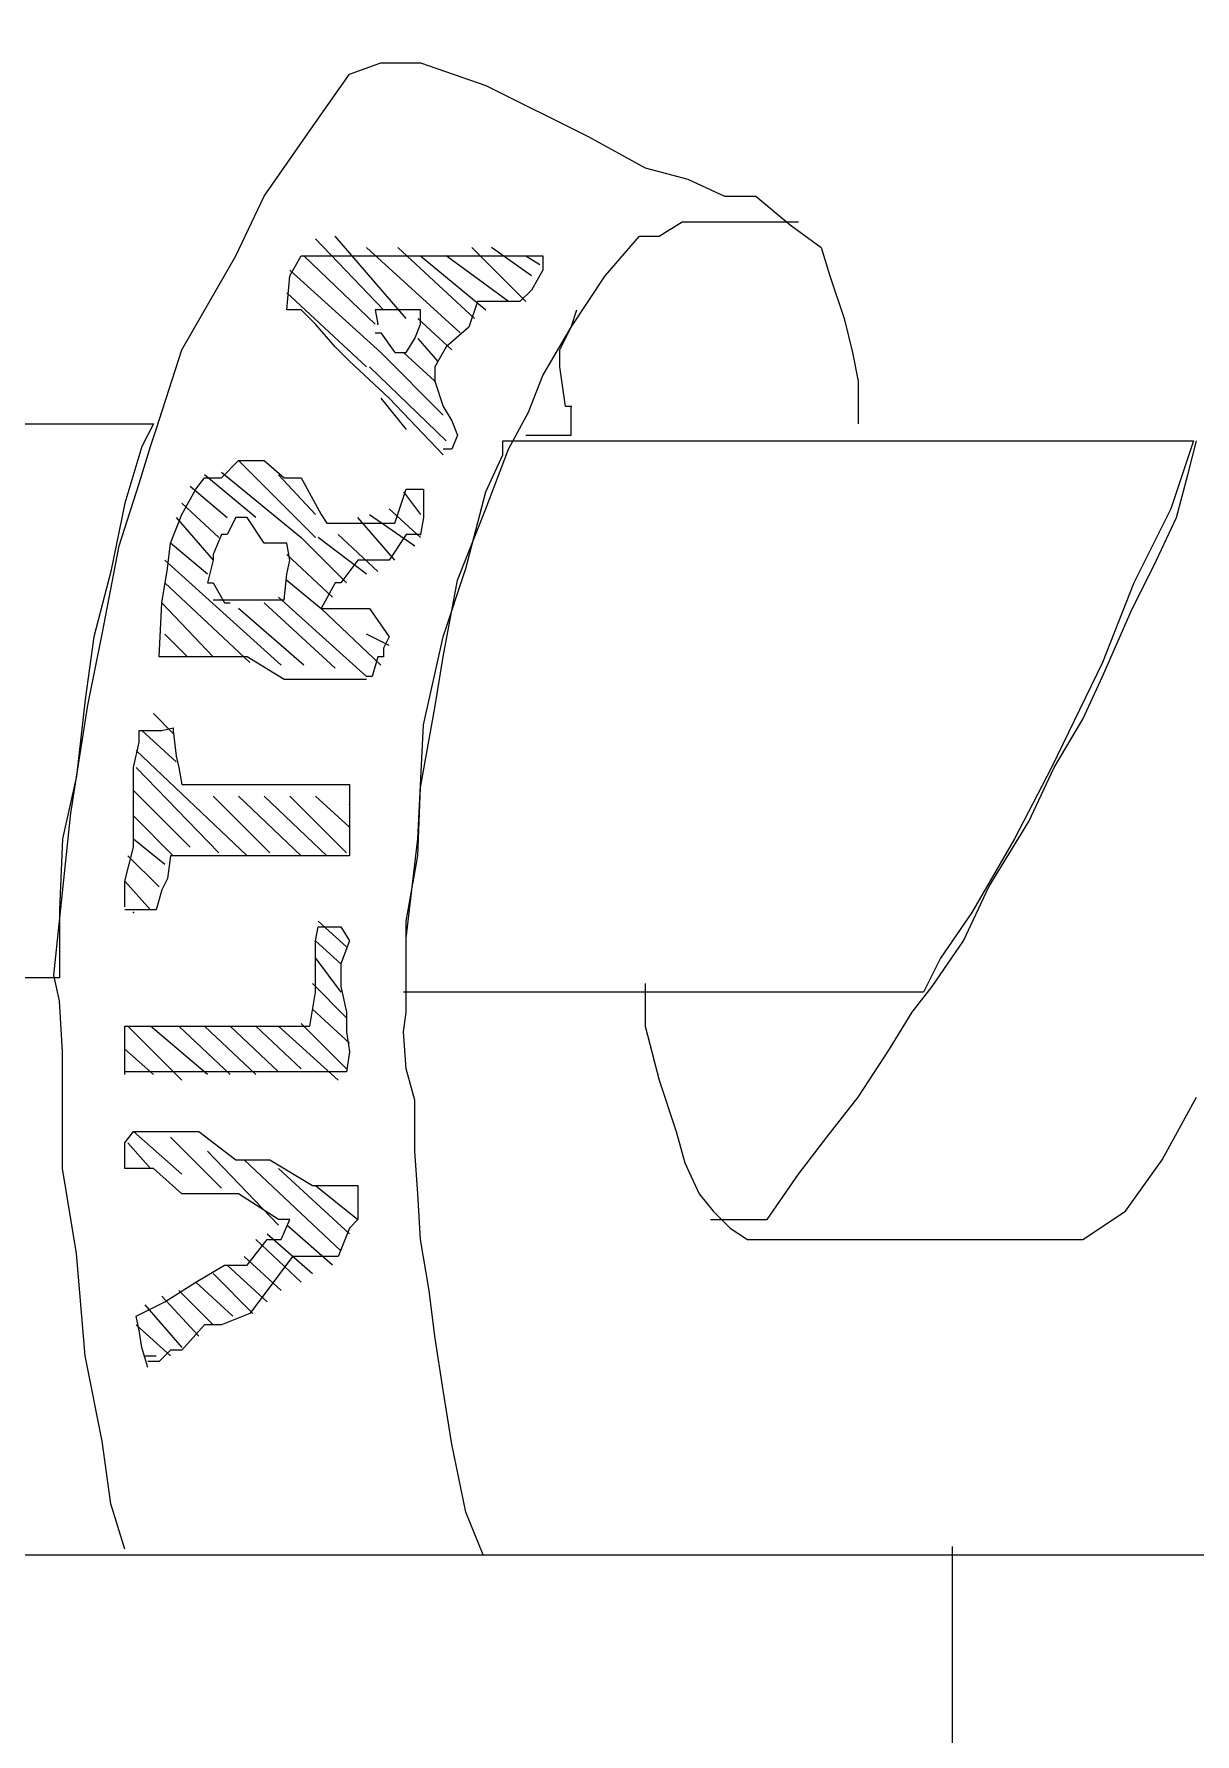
# Model space of a CAD drawing. Extents: x 729854 to 730444, y 4373781 to 4374808.
# Drawn here: x 729888.87 to 729892.96, y 4374647.51 to 4374653.49 of the extents above; entities that cross this region are included whole.
import ezdxf

# ---------------------------------------------------------------- set-up
doc = ezdxf.new("R2010")
doc.units = 0
doc.layers.get('0').update_dxf_attribs({"linetype": 'CONTINUOUS'})

msp = doc.modelspace()

# ---------------------------------------------------------------- linework, layer by layer
at = {"color": 0, "linetype": 'CONTINUOUS'}
for p, q in [((729889.98, 4374653.35), (729890.09, 4374653.39)), ((729889.98, 4374653.35), (729890.09, 4374653.39)), ((729890.09, 4374653.39), (729890.23, 4374653.39)), ((729890.09, 4374653.39), (729890.23, 4374653.39)), ((729890.23, 4374653.39), (729890.46, 4374653.31)), ((729890.23, 4374653.39), (729890.46, 4374653.31)), ((729889.86, 4374653.18), (729889.98, 4374653.35)), ((729889.86, 4374653.18), (729889.98, 4374653.35)), ((729890.46, 4374653.31), (729890.82, 4374653.13)), ((729890.46, 4374653.31), (729890.82, 4374653.13)), ((729889.68, 4374652.92), (729889.86, 4374653.18)), ((729889.68, 4374652.92), (729889.86, 4374653.18)), ((729890.82, 4374653.13), (729891.02, 4374653.02)), ((729890.82, 4374653.13), (729891.02, 4374653.02)), ((729891.02, 4374653.02), (729891.17, 4374652.98)), ((729891.02, 4374653.02), (729891.17, 4374652.98)), ((729891.17, 4374652.98), (729891.3, 4374652.92)), ((729891.17, 4374652.98), (729891.3, 4374652.92)), ((729889.58, 4374652.71), (729889.68, 4374652.92)), ((729889.58, 4374652.71), (729889.68, 4374652.92)), ((729891.3, 4374652.92), (729891.41, 4374652.92)), ((729891.3, 4374652.92), (729891.41, 4374652.92)), ((729891.41, 4374652.92), (729891.53, 4374652.82)), ((729891.41, 4374652.92), (729891.53, 4374652.82)), ((729891.07, 4374652.78), (729891.15, 4374652.83)), ((729891.07, 4374652.78), (729891.15, 4374652.83)), ((729891.15, 4374652.83), (729891.2, 4374652.83)), ((729891.15, 4374652.83), (729891.2, 4374652.83)), ((729891.2, 4374652.83), (729891.26, 4374652.83)), ((729891.2, 4374652.83), (729891.26, 4374652.83)), ((729891.26, 4374652.83), (729891.33, 4374652.83)), ((729891.26, 4374652.83), (729891.33, 4374652.83)), ((729891.33, 4374652.83), (729891.41, 4374652.83)), ((729891.33, 4374652.83), (729891.41, 4374652.83)), ((729891.41, 4374652.83), (729891.48, 4374652.83)), ((729891.41, 4374652.83), (729891.48, 4374652.83)), ((729891.48, 4374652.83), (729891.56, 4374652.83)), ((729891.48, 4374652.83), (729891.56, 4374652.83)), ((729891.53, 4374652.82), (729891.64, 4374652.74)), ((729891.53, 4374652.82), (729891.64, 4374652.74)), ((729889.86, 4374652.77), (729890.1, 4374652.52)), ((729889.86, 4374652.77), (729890.1, 4374652.52)), ((729890.18, 4374652.49), (729889.93, 4374652.78)), ((729890.18, 4374652.49), (729889.93, 4374652.78)), ((729890.04, 4374652.74), (729890.37, 4374652.44)), ((729890.04, 4374652.74), (729890.37, 4374652.44)), ((729890.42, 4374652.49), (729890.15, 4374652.74)), ((729890.42, 4374652.49), (729890.15, 4374652.74)), ((729890.41, 4374652.74), (729890.6, 4374652.55)), ((729890.41, 4374652.74), (729890.6, 4374652.55)), ((729890.62, 4374652.64), (729890.48, 4374652.74)), ((729890.62, 4374652.64), (729890.48, 4374652.74)), ((729890.88, 4374652.64), (729891, 4374652.78)), ((729890.88, 4374652.64), (729891, 4374652.78)), ((729891, 4374652.78), (729891.07, 4374652.78)), ((729891, 4374652.78), (729891.07, 4374652.78)), ((729891.64, 4374652.74), (729891.67, 4374652.64)), ((729891.64, 4374652.74), (729891.67, 4374652.64)), ((729889.39, 4374652.38), (729889.58, 4374652.71)), ((729889.39, 4374652.38), (729889.58, 4374652.71)), ((729889.77, 4374652.64), (729889.81, 4374652.71)), ((729889.77, 4374652.64), (729889.81, 4374652.71)), ((729889.81, 4374652.71), (729889.85, 4374652.71)), ((729889.81, 4374652.71), (729889.85, 4374652.71)), ((729890.07, 4374652.47), (729889.82, 4374652.71)), ((729890.07, 4374652.47), (729889.82, 4374652.71)), ((729889.85, 4374652.71), (729890.01, 4374652.71)), ((729889.85, 4374652.71), (729890.01, 4374652.71)), ((729890.01, 4374652.71), (729890.1, 4374652.71)), ((729890.01, 4374652.71), (729890.1, 4374652.71)), ((729890.1, 4374652.71), (729890.22, 4374652.71)), ((729890.1, 4374652.71), (729890.22, 4374652.71)), ((729890.22, 4374652.71), (729890.31, 4374652.71)), ((729890.22, 4374652.71), (729890.31, 4374652.71)), ((729890.23, 4374652.71), (729890.46, 4374652.52)), ((729890.23, 4374652.71), (729890.46, 4374652.52)), ((729890.31, 4374652.71), (729890.41, 4374652.71)), ((729890.31, 4374652.71), (729890.41, 4374652.71)), ((729890.54, 4374652.55), (729890.32, 4374652.71)), ((729890.54, 4374652.55), (729890.32, 4374652.71)), ((729890.41, 4374652.71), (729890.46, 4374652.71)), ((729890.41, 4374652.71), (729890.46, 4374652.71)), ((729890.46, 4374652.71), (729890.54, 4374652.71)), ((729890.46, 4374652.71), (729890.54, 4374652.71)), ((729890.54, 4374652.71), (729890.58, 4374652.71)), ((729890.54, 4374652.71), (729890.58, 4374652.71)), ((729890.58, 4374652.71), (729890.66, 4374652.71)), ((729890.58, 4374652.71), (729890.66, 4374652.71)), ((729890.6, 4374652.71), (729890.65, 4374652.68)), ((729890.6, 4374652.71), (729890.65, 4374652.68)), ((729890.66, 4374652.71), (729890.66, 4374652.66)), ((729890.66, 4374652.71), (729890.66, 4374652.66)), ((729889.76, 4374652.52), (729889.77, 4374652.64)), ((729889.76, 4374652.52), (729889.77, 4374652.64)), ((729889.77, 4374652.66), (729890.09, 4374652.37)), ((729889.77, 4374652.66), (729890.09, 4374652.37)), ((729890.66, 4374652.66), (729890.62, 4374652.59)), ((729890.66, 4374652.66), (729890.62, 4374652.59)), ((729890.76, 4374652.46), (729890.88, 4374652.64)), ((729890.76, 4374652.46), (729890.88, 4374652.64)), ((729891.67, 4374652.64), (729891.72, 4374652.49)), ((729891.67, 4374652.64), (729891.72, 4374652.49)), ((729890.04, 4374652.32), (729889.76, 4374652.58)), ((729890.04, 4374652.32), (729889.76, 4374652.58)), ((729890.43, 4374652.55), (729890.4, 4374652.46)), ((729890.43, 4374652.55), (729890.4, 4374652.46)), ((729890.48, 4374652.55), (729890.43, 4374652.55)), ((729890.48, 4374652.55), (729890.43, 4374652.55)), ((729890.55, 4374652.55), (729890.48, 4374652.55)), ((729890.55, 4374652.55), (729890.48, 4374652.55)), ((729890.58, 4374652.55), (729890.55, 4374652.55)), ((729890.58, 4374652.55), (729890.55, 4374652.55)), ((729890.62, 4374652.59), (729890.58, 4374652.55)), ((729890.62, 4374652.59), (729890.58, 4374652.55)), ((729889.81, 4374652.52), (729889.76, 4374652.52)), ((729889.81, 4374652.52), (729889.76, 4374652.52)), ((729889.86, 4374652.47), (729889.81, 4374652.52)), ((729889.86, 4374652.47), (729889.81, 4374652.52)), ((729890.08, 4374652.52), (729890.07, 4374652.52)), ((729890.07, 4374652.52), (729890.08, 4374652.47)), ((729890.08, 4374652.52), (729890.07, 4374652.52)), ((729890.07, 4374652.52), (729890.08, 4374652.47)), ((729890.12, 4374652.52), (729890.08, 4374652.52)), ((729890.12, 4374652.52), (729890.08, 4374652.52)), ((729890.18, 4374652.52), (729890.12, 4374652.52)), ((729890.18, 4374652.52), (729890.12, 4374652.52)), ((729890.23, 4374652.52), (729890.18, 4374652.52)), ((729890.23, 4374652.52), (729890.18, 4374652.52)), ((729890.34, 4374652.38), (729890.22, 4374652.49)), ((729890.34, 4374652.38), (729890.22, 4374652.49)), ((729890.23, 4374652.47), (729890.23, 4374652.52)), ((729890.23, 4374652.47), (729890.23, 4374652.52)), ((729890.76, 4374652.46), (729890.78, 4374652.52)), ((729890.76, 4374652.46), (729890.78, 4374652.52)), ((729891.72, 4374652.49), (729891.75, 4374652.37)), ((729891.72, 4374652.49), (729891.75, 4374652.37)), ((729889.93, 4374652.39), (729889.86, 4374652.47)), ((729889.93, 4374652.39), (729889.86, 4374652.47)), ((729890.07, 4374652.44), (729890.09, 4374652.44)), ((729890.07, 4374652.44), (729890.09, 4374652.44)), ((729890.09, 4374652.44), (729890.14, 4374652.37)), ((729890.09, 4374652.44), (729890.14, 4374652.37)), ((729890.21, 4374652.42), (729890.23, 4374652.47)), ((729890.21, 4374652.42), (729890.23, 4374652.47)), ((729890.4, 4374652.46), (729890.32, 4374652.39)), ((729890.4, 4374652.46), (729890.32, 4374652.39)), ((729890.66, 4374652.29), (729890.76, 4374652.46)), ((729890.66, 4374652.29), (729890.76, 4374652.46)), ((729890.72, 4374652.38), (729890.76, 4374652.46)), ((729890.72, 4374652.38), (729890.76, 4374652.46)), ((729889.3, 4374652.1), (729889.39, 4374652.38)), ((729889.3, 4374652.1), (729889.39, 4374652.38)), ((729889.98, 4374652.34), (729889.93, 4374652.39)), ((729889.98, 4374652.34), (729889.93, 4374652.39)), ((729890.09, 4374652.37), (729890.31, 4374652.15)), ((729890.09, 4374652.37), (729890.31, 4374652.15)), ((729890.14, 4374652.37), (729890.18, 4374652.37)), ((729890.14, 4374652.37), (729890.18, 4374652.37)), ((729890.28, 4374652.27), (729890.17, 4374652.37)), ((729890.28, 4374652.27), (729890.17, 4374652.37)), ((729890.18, 4374652.37), (729890.21, 4374652.42)), ((729890.18, 4374652.37), (729890.21, 4374652.42)), ((729890.22, 4374652.42), (729890.29, 4374652.34)), ((729890.22, 4374652.42), (729890.29, 4374652.34)), ((729890.32, 4374652.39), (729890.28, 4374652.32)), ((729890.32, 4374652.39), (729890.28, 4374652.32)), ((729890.72, 4374652.32), (729890.72, 4374652.38)), ((729890.72, 4374652.32), (729890.72, 4374652.38)), ((729891.75, 4374652.37), (729891.77, 4374652.27)), ((729891.75, 4374652.37), (729891.77, 4374652.27)), ((729890.12, 4374652.21), (729889.98, 4374652.34)), ((729890.12, 4374652.21), (729889.98, 4374652.34)), ((729890.32, 4374652.06), (729890.05, 4374652.32)), ((729890.32, 4374652.06), (729890.05, 4374652.32)), ((729890.28, 4374652.32), (729890.28, 4374652.27)), ((729890.28, 4374652.32), (729890.28, 4374652.27)), ((729890.74, 4374652.18), (729890.72, 4374652.32)), ((729890.74, 4374652.18), (729890.72, 4374652.32)), ((729890.28, 4374652.27), (729890.31, 4374652.18)), ((729890.28, 4374652.27), (729890.31, 4374652.18)), ((729890.61, 4374652.16), (729890.66, 4374652.29)), ((729890.61, 4374652.16), (729890.66, 4374652.29)), ((729891.77, 4374652.27), (729891.77, 4374652.18)), ((729891.77, 4374652.27), (729891.77, 4374652.18)), ((729890.09, 4374652.21), (729890.18, 4374652.1)), ((729890.09, 4374652.21), (729890.18, 4374652.1)), ((729890.31, 4374652.01), (729890.12, 4374652.21)), ((729890.31, 4374652.01), (729890.12, 4374652.21)), ((729890.31, 4374652.18), (729890.34, 4374652.13)), ((729890.31, 4374652.18), (729890.34, 4374652.13)), ((729890.34, 4374652.13), (729890.36, 4374652.08)), ((729890.34, 4374652.13), (729890.36, 4374652.08)), ((729890.54, 4374652.03), (729890.61, 4374652.16)), ((729890.54, 4374652.03), (729890.61, 4374652.16)), ((729890.76, 4374652.18), (729890.74, 4374652.18)), ((729890.76, 4374652.18), (729890.74, 4374652.18)), ((729890.76, 4374652.08), (729890.76, 4374652.18)), ((729890.76, 4374652.08), (729890.76, 4374652.18)), ((729891.77, 4374652.18), (729891.77, 4374652.12)), ((729891.77, 4374652.18), (729891.77, 4374652.12)), ((729888.55, 4374652.12), (729888.97, 4374652.12)), ((729888.55, 4374652.12), (729888.97, 4374652.12)), ((729888.97, 4374652.12), (729889.29, 4374652.12)), ((729888.97, 4374652.12), (729889.29, 4374652.12)), ((729889.29, 4374652.12), (729889.25, 4374652.04)), ((729889.29, 4374652.12), (729889.25, 4374652.04)), ((729889.28, 4374652.04), (729889.3, 4374652.1)), ((729889.28, 4374652.04), (729889.3, 4374652.1)), ((729890.36, 4374652.08), (729890.34, 4374652.03)), ((729890.36, 4374652.08), (729890.34, 4374652.03)), ((729890.6, 4374652.08), (729890.66, 4374652.08)), ((729890.6, 4374652.08), (729890.66, 4374652.08)), ((729890.66, 4374652.08), (729890.74, 4374652.08)), ((729890.66, 4374652.08), (729890.74, 4374652.08)), ((729890.74, 4374652.08), (729890.76, 4374652.08)), ((729890.74, 4374652.08), (729890.76, 4374652.08)), ((729889.25, 4374652.04), (729889.19, 4374651.84)), ((729889.25, 4374652.04), (729889.19, 4374651.84)), ((729889.24, 4374651.91), (729889.28, 4374652.04)), ((729889.24, 4374651.91), (729889.28, 4374652.04)), ((729890.34, 4374652.03), (729890.31, 4374652.03)), ((729890.34, 4374652.03), (729890.31, 4374652.03)), ((729890.46, 4374651.82), (729890.54, 4374652.03)), ((729890.46, 4374651.82), (729890.54, 4374652.03)), ((729890.46, 4374651.88), (729890.52, 4374652.01)), ((729890.46, 4374651.88), (729890.52, 4374652.01)), ((729890.52, 4374652.01), (729890.52, 4374652.06)), ((729890.52, 4374652.06), (729890.55, 4374652.06)), ((729890.52, 4374652.01), (729890.52, 4374652.06)), ((729890.52, 4374652.06), (729890.55, 4374652.06)), ((729890.55, 4374652.06), (729890.65, 4374652.06)), ((729890.55, 4374652.06), (729890.65, 4374652.06)), ((729890.65, 4374652.06), (729890.78, 4374652.06)), ((729890.65, 4374652.06), (729890.78, 4374652.06)), ((729890.78, 4374652.06), (729891.07, 4374652.06)), ((729890.78, 4374652.06), (729891.07, 4374652.06)), ((729891.07, 4374652.06), (729891.29, 4374652.06)), ((729891.07, 4374652.06), (729891.29, 4374652.06)), ((729891.29, 4374652.06), (729891.53, 4374652.06)), ((729891.29, 4374652.06), (729891.53, 4374652.06)), ((729891.53, 4374652.06), (729891.68, 4374652.06)), ((729891.53, 4374652.06), (729891.68, 4374652.06)), ((729891.68, 4374652.06), (729891.82, 4374652.06)), ((729891.68, 4374652.06), (729891.82, 4374652.06)), ((729891.82, 4374652.06), (729892.12, 4374652.06)), ((729891.82, 4374652.06), (729892.12, 4374652.06)), ((729892.12, 4374652.06), (729892.37, 4374652.06)), ((729892.12, 4374652.06), (729892.37, 4374652.06)), ((729892.37, 4374652.06), (729892.56, 4374652.06)), ((729892.37, 4374652.06), (729892.56, 4374652.06)), ((729892.56, 4374652.06), (729892.7, 4374652.06)), ((729892.56, 4374652.06), (729892.7, 4374652.06)), ((729892.7, 4374652.06), (729892.84, 4374652.06)), ((729892.7, 4374652.06), (729892.84, 4374652.06)), ((729892.84, 4374652.06), (729892.93, 4374652.06)), ((729892.84, 4374652.06), (729892.93, 4374652.06)), ((729892.95, 4374652.06), (729892.87, 4374651.82)), ((729892.95, 4374652.06), (729892.87, 4374651.82)), ((729892.93, 4374652.06), (729892.95, 4374652.06)), ((729892.93, 4374651.94), (729892.96, 4374652.06)), ((729892.93, 4374652.06), (729892.95, 4374652.06)), ((729892.93, 4374651.94), (729892.96, 4374652.06)), ((729889.53, 4374651.93), (729889.59, 4374651.99)), ((729889.53, 4374651.93), (729889.59, 4374651.99)), ((729889.53, 4374651.95), (729889.81, 4374651.72)), ((729889.53, 4374651.95), (729889.81, 4374651.72)), ((729889.59, 4374651.99), (729889.68, 4374651.99)), ((729889.86, 4374651.72), (729889.59, 4374651.99)), ((729889.59, 4374651.99), (729889.68, 4374651.99)), ((729889.86, 4374651.72), (729889.59, 4374651.99)), ((729889.68, 4374651.99), (729889.75, 4374651.93)), ((729889.68, 4374651.99), (729889.75, 4374651.93)), ((729889.17, 4374651.69), (729889.24, 4374651.91)), ((729889.17, 4374651.69), (729889.24, 4374651.91)), ((729889.39, 4374651.8), (729889.44, 4374651.89)), ((729889.39, 4374651.8), (729889.44, 4374651.89)), ((729889.42, 4374651.9), (729889.55, 4374651.79)), ((729889.42, 4374651.9), (729889.55, 4374651.79)), ((729889.44, 4374651.89), (729889.47, 4374651.93)), ((729889.44, 4374651.89), (729889.47, 4374651.93)), ((729889.65, 4374651.79), (729889.47, 4374651.94)), ((729889.65, 4374651.79), (729889.47, 4374651.94)), ((729889.47, 4374651.93), (729889.53, 4374651.93)), ((729889.47, 4374651.93), (729889.53, 4374651.93)), ((729889.73, 4374651.94), (729889.86, 4374651.8)), ((729889.73, 4374651.94), (729889.86, 4374651.8)), ((729889.75, 4374651.93), (729889.81, 4374651.93)), ((729889.75, 4374651.93), (729889.81, 4374651.93)), ((729889.81, 4374651.93), (729889.88, 4374651.8)), ((729889.81, 4374651.93), (729889.88, 4374651.8)), ((729890.14, 4374651.77), (729890.18, 4374651.89)), ((729890.14, 4374651.77), (729890.18, 4374651.89)), ((729890.18, 4374651.89), (729890.22, 4374651.89)), ((729890.18, 4374651.89), (729890.22, 4374651.89)), ((729890.22, 4374651.89), (729890.24, 4374651.89)), ((729890.22, 4374651.89), (729890.24, 4374651.89)), ((729890.24, 4374651.89), (729890.24, 4374651.79)), ((729890.24, 4374651.89), (729890.24, 4374651.79)), ((729892.89, 4374651.79), (729892.93, 4374651.94)), ((729892.89, 4374651.79), (729892.93, 4374651.94)), ((729889.19, 4374651.84), (729889.14, 4374651.6)), ((729889.19, 4374651.84), (729889.14, 4374651.6)), ((729889.52, 4374651.72), (729889.39, 4374651.84)), ((729889.52, 4374651.72), (729889.39, 4374651.84)), ((729890.17, 4374651.88), (729890.23, 4374651.8)), ((729890.17, 4374651.88), (729890.23, 4374651.8)), ((729890.39, 4374651.61), (729890.46, 4374651.88)), ((729890.39, 4374651.61), (729890.46, 4374651.88)), ((729889.35, 4374651.7), (729889.39, 4374651.8)), ((729889.35, 4374651.7), (729889.39, 4374651.8)), ((729889.37, 4374651.79), (729889.5, 4374651.64)), ((729889.37, 4374651.79), (729889.5, 4374651.64)), ((729889.58, 4374651.79), (729889.55, 4374651.73)), ((729889.58, 4374651.79), (729889.55, 4374651.73)), ((729889.62, 4374651.79), (729889.58, 4374651.79)), ((729889.62, 4374651.79), (729889.58, 4374651.79)), ((729889.68, 4374651.7), (729889.62, 4374651.79)), ((729889.68, 4374651.7), (729889.62, 4374651.79)), ((729889.88, 4374651.8), (729889.9, 4374651.77)), ((729889.88, 4374651.8), (729889.9, 4374651.77)), ((729890.14, 4374651.64), (729890.01, 4374651.79)), ((729890.14, 4374651.64), (729890.01, 4374651.79)), ((729890.05, 4374651.8), (729890.21, 4374651.69)), ((729890.05, 4374651.8), (729890.21, 4374651.69)), ((729890.23, 4374651.72), (729890.12, 4374651.82)), ((729890.23, 4374651.72), (729890.12, 4374651.82)), ((729890.24, 4374651.79), (729890.23, 4374651.73)), ((729890.24, 4374651.79), (729890.23, 4374651.73)), ((729890.36, 4374651.57), (729890.46, 4374651.82)), ((729890.36, 4374651.57), (729890.46, 4374651.82)), ((729892.87, 4374651.82), (729892.74, 4374651.56)), ((729892.87, 4374651.82), (729892.74, 4374651.56)), ((729892.82, 4374651.64), (729892.89, 4374651.79)), ((729892.82, 4374651.64), (729892.89, 4374651.79)), ((729889.53, 4374651.73), (729889.5, 4374651.66)), ((729889.53, 4374651.73), (729889.5, 4374651.66)), ((729889.55, 4374651.73), (729889.53, 4374651.73)), ((729889.55, 4374651.73), (729889.53, 4374651.73)), ((729889.81, 4374651.72), (729889.97, 4374651.56)), ((729889.81, 4374651.72), (729889.97, 4374651.56)), ((729890.04, 4374651.59), (729889.87, 4374651.72)), ((729890.04, 4374651.59), (729889.87, 4374651.72)), ((729889.9, 4374651.77), (729889.94, 4374651.77)), ((729889.9, 4374651.77), (729889.94, 4374651.77)), ((729889.94, 4374651.77), (729890.02, 4374651.77)), ((729889.94, 4374651.77), (729890.02, 4374651.77)), ((729889.94, 4374651.73), (729890.08, 4374651.6)), ((729889.94, 4374651.73), (729890.08, 4374651.6)), ((729890.02, 4374651.77), (729890.09, 4374651.77)), ((729890.02, 4374651.77), (729890.09, 4374651.77)), ((729890.09, 4374651.77), (729890.14, 4374651.77)), ((729890.09, 4374651.77), (729890.14, 4374651.77)), ((729890.18, 4374651.73), (729890.12, 4374651.64)), ((729890.18, 4374651.73), (729890.12, 4374651.64)), ((729890.23, 4374651.73), (729890.18, 4374651.73)), ((729890.23, 4374651.73), (729890.18, 4374651.73)), ((729889.11, 4374651.38), (729889.17, 4374651.69)), ((729889.11, 4374651.38), (729889.17, 4374651.69)), ((729889.34, 4374651.61), (729889.35, 4374651.7)), ((729889.34, 4374651.61), (729889.35, 4374651.7)), ((729889.48, 4374651.59), (729889.35, 4374651.7)), ((729889.48, 4374651.59), (729889.35, 4374651.7)), ((729889.5, 4374651.66), (729889.5, 4374651.64)), ((729889.5, 4374651.66), (729889.5, 4374651.64)), ((729889.73, 4374651.7), (729889.68, 4374651.7)), ((729889.73, 4374651.7), (729889.68, 4374651.7)), ((729889.76, 4374651.7), (729889.73, 4374651.7)), ((729889.76, 4374651.7), (729889.73, 4374651.7)), ((729889.77, 4374651.64), (729889.76, 4374651.7)), ((729889.77, 4374651.64), (729889.76, 4374651.7)), ((729889.92, 4374651.51), (729889.76, 4374651.66)), ((729889.92, 4374651.51), (729889.76, 4374651.66)), ((729889.14, 4374651.6), (729889.08, 4374651.37)), ((729889.14, 4374651.6), (729889.08, 4374651.37)), ((729889.32, 4374651.49), (729889.34, 4374651.61)), ((729889.32, 4374651.49), (729889.34, 4374651.61)), ((729889.33, 4374651.64), (729889.74, 4374651.27)), ((729889.33, 4374651.64), (729889.74, 4374651.27)), ((729889.5, 4374651.64), (729889.48, 4374651.56)), ((729889.5, 4374651.64), (729889.48, 4374651.56)), ((729889.76, 4374651.59), (729889.77, 4374651.64)), ((729889.76, 4374651.59), (729889.77, 4374651.64)), ((729890.01, 4374651.64), (729889.95, 4374651.56)), ((729890.01, 4374651.64), (729889.95, 4374651.56)), ((729890.05, 4374651.64), (729890.01, 4374651.64)), ((729890.05, 4374651.64), (729890.01, 4374651.64)), ((729890.12, 4374651.64), (729890.05, 4374651.64)), ((729890.12, 4374651.64), (729890.05, 4374651.64)), ((729890.31, 4374651.37), (729890.39, 4374651.61)), ((729890.31, 4374651.37), (729890.39, 4374651.61)), ((729892.73, 4374651.46), (729892.82, 4374651.64)), ((729892.73, 4374651.46), (729892.82, 4374651.64)), ((729889.63, 4374651.28), (729889.33, 4374651.56)), ((729889.63, 4374651.28), (729889.33, 4374651.56)), ((729889.48, 4374651.56), (729889.5, 4374651.56)), ((729889.48, 4374651.56), (729889.5, 4374651.56)), ((729889.5, 4374651.56), (729889.54, 4374651.49)), ((729889.5, 4374651.56), (729889.54, 4374651.49)), ((729889.75, 4374651.5), (729889.76, 4374651.59)), ((729889.75, 4374651.5), (729889.76, 4374651.59)), ((729889.76, 4374651.57), (729889.88, 4374651.47)), ((729889.76, 4374651.57), (729889.88, 4374651.47)), ((729889.93, 4374651.56), (729889.88, 4374651.47)), ((729889.93, 4374651.56), (729889.88, 4374651.47)), ((729889.95, 4374651.56), (729889.93, 4374651.56)), ((729889.95, 4374651.56), (729889.93, 4374651.56)), ((729890.31, 4374651.3), (729890.36, 4374651.57)), ((729890.31, 4374651.3), (729890.36, 4374651.57)), ((729892.74, 4374651.56), (729892.63, 4374651.28)), ((729892.74, 4374651.56), (729892.63, 4374651.28)), ((729889.31, 4374651.3), (729889.32, 4374651.49)), ((729889.31, 4374651.3), (729889.32, 4374651.49)), ((729889.32, 4374651.49), (729889.5, 4374651.3)), ((729889.32, 4374651.49), (729889.5, 4374651.3)), ((729889.5, 4374651.5), (729889.58, 4374651.5)), ((729889.5, 4374651.5), (729889.58, 4374651.5)), ((729889.54, 4374651.49), (729889.56, 4374651.49)), ((729889.54, 4374651.49), (729889.56, 4374651.49)), ((729889.58, 4374651.5), (729889.65, 4374651.5)), ((729889.58, 4374651.5), (729889.65, 4374651.5)), ((729889.65, 4374651.5), (729889.7, 4374651.5)), ((729889.65, 4374651.5), (729889.7, 4374651.5)), ((729889.68, 4374651.49), (729889.93, 4374651.26)), ((729889.68, 4374651.49), (729889.93, 4374651.26)), ((729889.7, 4374651.5), (729889.75, 4374651.5)), ((729889.7, 4374651.5), (729889.75, 4374651.5)), ((729890.04, 4374651.23), (729889.73, 4374651.51)), ((729890.04, 4374651.23), (729889.73, 4374651.51)), ((729889.82, 4374651.27), (729889.59, 4374651.47)), ((729889.82, 4374651.27), (729889.59, 4374651.47)), ((729889.88, 4374651.47), (729889.93, 4374651.47)), ((729889.88, 4374651.47), (729890.09, 4374651.27)), ((729889.88, 4374651.47), (729889.93, 4374651.47)), ((729889.88, 4374651.47), (729890.09, 4374651.27)), ((729889.93, 4374651.47), (729889.98, 4374651.47)), ((729889.93, 4374651.47), (729889.98, 4374651.47)), ((729889.98, 4374651.47), (729890.05, 4374651.47)), ((729889.98, 4374651.47), (729890.05, 4374651.47)), ((729890.05, 4374651.47), (729890.12, 4374651.37)), ((729890.05, 4374651.47), (729890.12, 4374651.37)), ((729892.63, 4374651.23), (729892.73, 4374651.46)), ((729892.63, 4374651.23), (729892.73, 4374651.46)), ((729889.08, 4374651.37), (729889.05, 4374651.15)), ((729889.08, 4374651.37), (729889.05, 4374651.15)), ((729889.06, 4374651.13), (729889.11, 4374651.38)), ((729889.06, 4374651.13), (729889.11, 4374651.38)), ((729889.41, 4374651.3), (729889.33, 4374651.38)), ((729889.41, 4374651.3), (729889.33, 4374651.38)), ((729890.12, 4374651.34), (729890.04, 4374651.38)), ((729890.12, 4374651.34), (729890.04, 4374651.38)), ((729890.12, 4374651.37), (729890.1, 4374651.33)), ((729890.12, 4374651.37), (729890.1, 4374651.33)), ((729890.24, 4374651.06), (729890.31, 4374651.37)), ((729890.24, 4374651.06), (729890.31, 4374651.37)), ((729889.34, 4374651.3), (729889.31, 4374651.3)), ((729889.34, 4374651.3), (729889.31, 4374651.3)), ((729889.41, 4374651.3), (729889.34, 4374651.3)), ((729889.41, 4374651.3), (729889.34, 4374651.3)), ((729889.42, 4374651.3), (729889.41, 4374651.3)), ((729889.42, 4374651.3), (729889.41, 4374651.3)), ((729889.5, 4374651.3), (729889.42, 4374651.3)), ((729889.5, 4374651.3), (729889.42, 4374651.3)), ((729889.62, 4374651.3), (729889.5, 4374651.3)), ((729889.62, 4374651.3), (729889.5, 4374651.3)), ((729889.75, 4374651.22), (729889.62, 4374651.3)), ((729889.75, 4374651.22), (729889.62, 4374651.3)), ((729890.08, 4374651.3), (729890.06, 4374651.23)), ((729890.08, 4374651.3), (729890.06, 4374651.23)), ((729890.1, 4374651.3), (729890.08, 4374651.3)), ((729890.1, 4374651.3), (729890.08, 4374651.3)), ((729890.1, 4374651.33), (729890.1, 4374651.3)), ((729890.1, 4374651.33), (729890.1, 4374651.3)), ((729890.28, 4374651.12), (729890.31, 4374651.3)), ((729890.28, 4374651.12), (729890.31, 4374651.3)), ((729892.63, 4374651.28), (729892.45, 4374650.91)), ((729892.63, 4374651.28), (729892.45, 4374650.91)), ((729889.84, 4374651.22), (729889.75, 4374651.22)), ((729889.84, 4374651.22), (729889.75, 4374651.22)), ((729889.9, 4374651.22), (729889.84, 4374651.22)), ((729889.9, 4374651.22), (729889.84, 4374651.22)), ((729889.95, 4374651.22), (729889.9, 4374651.22)), ((729889.95, 4374651.22), (729889.9, 4374651.22)), ((729890.04, 4374651.22), (729889.95, 4374651.22)), ((729890.04, 4374651.22), (729889.95, 4374651.22)), ((729890.06, 4374651.23), (729890.04, 4374651.23)), ((729890.06, 4374651.23), (729890.04, 4374651.23)), ((729892.56, 4374651.08), (729892.63, 4374651.23)), ((729892.56, 4374651.08), (729892.63, 4374651.23)), ((729889, 4374650.75), (729889.06, 4374651.13)), ((729889, 4374650.75), (729889.06, 4374651.13)), ((729889.05, 4374651.15), (729889.02, 4374650.88)), ((729889.05, 4374651.15), (729889.02, 4374650.88)), ((729890.23, 4374650.84), (729890.28, 4374651.12)), ((729890.23, 4374650.84), (729890.28, 4374651.12)), ((729889.29, 4374651.1), (729889.36, 4374651.03)), ((729889.29, 4374651.1), (729889.36, 4374651.03)), ((729890.22, 4374650.66), (729890.24, 4374651.06)), ((729890.22, 4374650.66), (729890.24, 4374651.06)), ((729892.46, 4374650.91), (729892.56, 4374651.08)), ((729892.46, 4374650.91), (729892.56, 4374651.08)), ((729889.22, 4374650.91), (729889.24, 4374651)), ((729889.22, 4374650.91), (729889.24, 4374651)), ((729889.24, 4374651), (729889.24, 4374651.04)), ((729889.24, 4374651.04), (729889.26, 4374651.04)), ((729889.24, 4374651), (729889.24, 4374651.04)), ((729889.24, 4374651.04), (729889.26, 4374651.04)), ((729889.37, 4374650.93), (729889.25, 4374651.04)), ((729889.37, 4374650.93), (729889.25, 4374651.04)), ((729889.26, 4374651.04), (729889.29, 4374651.04)), ((729889.26, 4374651.04), (729889.29, 4374651.04)), ((729889.29, 4374651.04), (729889.32, 4374651.04)), ((729889.29, 4374651.04), (729889.32, 4374651.04)), ((729889.32, 4374651.04), (729889.36, 4374651.05)), ((729889.32, 4374651.04), (729889.36, 4374651.05)), ((729889.36, 4374651.05), (729889.36, 4374651.04)), ((729889.36, 4374651.05), (729889.36, 4374651.04)), ((729889.36, 4374651.04), (729889.37, 4374650.95)), ((729889.36, 4374651.04), (729889.37, 4374650.95)), ((729889.23, 4374650.97), (729889.62, 4374650.6)), ((729889.23, 4374650.97), (729889.62, 4374650.6)), ((729889.37, 4374650.95), (729889.38, 4374650.91)), ((729889.37, 4374650.95), (729889.38, 4374650.91)), ((729889.02, 4374650.88), (729888.97, 4374650.66)), ((729889.02, 4374650.88), (729888.97, 4374650.66)), ((729889.22, 4374650.78), (729889.22, 4374650.91)), ((729889.22, 4374650.78), (729889.22, 4374650.91)), ((729889.52, 4374650.61), (729889.23, 4374650.91)), ((729889.52, 4374650.61), (729889.23, 4374650.91)), ((729889.38, 4374650.91), (729889.39, 4374650.85)), ((729889.38, 4374650.91), (729889.39, 4374650.85)), ((729892.45, 4374650.91), (729892.32, 4374650.66)), ((729892.45, 4374650.91), (729892.32, 4374650.66)), ((729892.37, 4374650.72), (729892.46, 4374650.91)), ((729892.37, 4374650.72), (729892.46, 4374650.91)), ((729889.22, 4374650.83), (729889.42, 4374650.63)), ((729889.22, 4374650.83), (729889.42, 4374650.63)), ((729889.39, 4374650.85), (729889.44, 4374650.85)), ((729889.39, 4374650.85), (729889.44, 4374650.85)), ((729889.44, 4374650.85), (729889.5, 4374650.85)), ((729889.44, 4374650.85), (729889.5, 4374650.85)), ((729889.5, 4374650.85), (729889.59, 4374650.85)), ((729889.5, 4374650.85), (729889.59, 4374650.85)), ((729889.59, 4374650.85), (729889.68, 4374650.85)), ((729889.59, 4374650.85), (729889.68, 4374650.85)), ((729889.68, 4374650.85), (729889.74, 4374650.85)), ((729889.68, 4374650.85), (729889.74, 4374650.85)), ((729889.74, 4374650.85), (729889.81, 4374650.85)), ((729889.74, 4374650.85), (729889.81, 4374650.85)), ((729889.81, 4374650.85), (729889.89, 4374650.85)), ((729889.81, 4374650.85), (729889.89, 4374650.85)), ((729889.89, 4374650.85), (729889.94, 4374650.85)), ((729889.89, 4374650.85), (729889.94, 4374650.85)), ((729889.94, 4374650.85), (729889.98, 4374650.85)), ((729889.94, 4374650.85), (729889.98, 4374650.85)), ((729889.98, 4374650.85), (729889.98, 4374650.74)), ((729889.98, 4374650.85), (729889.98, 4374650.74)), ((729890.22, 4374650.6), (729890.23, 4374650.84)), ((729890.22, 4374650.6), (729890.23, 4374650.84)), ((729889.22, 4374650.63), (729889.22, 4374650.78)), ((729889.22, 4374650.63), (729889.22, 4374650.78)), ((729889.7, 4374650.61), (729889.5, 4374650.81)), ((729889.7, 4374650.61), (729889.5, 4374650.81)), ((729889.59, 4374650.81), (729889.81, 4374650.6)), ((729889.59, 4374650.81), (729889.81, 4374650.6)), ((729889.9, 4374650.6), (729889.68, 4374650.81)), ((729889.9, 4374650.6), (729889.68, 4374650.81)), ((729889.77, 4374650.81), (729889.97, 4374650.61)), ((729889.77, 4374650.81), (729889.97, 4374650.61)), ((729889.98, 4374650.7), (729889.86, 4374650.81)), ((729889.98, 4374650.7), (729889.86, 4374650.81)), ((729888.94, 4374650.18), (729889, 4374650.75)), ((729888.94, 4374650.18), (729889, 4374650.75)), ((729889.36, 4374650.6), (729889.22, 4374650.74)), ((729889.36, 4374650.6), (729889.22, 4374650.74)), ((729889.98, 4374650.74), (729889.98, 4374650.66)), ((729889.98, 4374650.74), (729889.98, 4374650.66)), ((729892.23, 4374650.49), (729892.37, 4374650.72)), ((729892.23, 4374650.49), (729892.37, 4374650.72)), ((729888.97, 4374650.66), (729888.96, 4374650.41)), ((729888.97, 4374650.66), (729888.96, 4374650.41)), ((729889.22, 4374650.66), (729889.33, 4374650.57)), ((729889.22, 4374650.66), (729889.33, 4374650.57)), ((729889.98, 4374650.66), (729889.98, 4374650.6)), ((729889.98, 4374650.66), (729889.98, 4374650.6)), ((729890.18, 4374650.31), (729890.22, 4374650.66)), ((729890.18, 4374650.31), (729890.22, 4374650.66)), ((729892.32, 4374650.66), (729892.17, 4374650.4)), ((729892.32, 4374650.66), (729892.17, 4374650.4)), ((729889.19, 4374650.51), (729889.22, 4374650.63)), ((729889.19, 4374650.51), (729889.22, 4374650.63)), ((729889.31, 4374650.49), (729889.2, 4374650.6)), ((729889.31, 4374650.49), (729889.2, 4374650.6)), ((729889.35, 4374650.6), (729889.34, 4374650.52)), ((729889.35, 4374650.6), (729889.34, 4374650.52)), ((729889.37, 4374650.6), (729889.35, 4374650.6)), ((729889.37, 4374650.6), (729889.35, 4374650.6)), ((729889.42, 4374650.6), (729889.37, 4374650.6)), ((729889.42, 4374650.6), (729889.37, 4374650.6)), ((729889.47, 4374650.6), (729889.42, 4374650.6)), ((729889.47, 4374650.6), (729889.42, 4374650.6)), ((729889.54, 4374650.6), (729889.47, 4374650.6)), ((729889.54, 4374650.6), (729889.47, 4374650.6)), ((729889.59, 4374650.6), (729889.54, 4374650.6)), ((729889.59, 4374650.6), (729889.54, 4374650.6)), ((729889.65, 4374650.6), (729889.59, 4374650.6)), ((729889.65, 4374650.6), (729889.59, 4374650.6)), ((729889.75, 4374650.6), (729889.65, 4374650.6)), ((729889.75, 4374650.6), (729889.65, 4374650.6)), ((729889.85, 4374650.6), (729889.75, 4374650.6)), ((729889.85, 4374650.6), (729889.75, 4374650.6)), ((729889.9, 4374650.6), (729889.85, 4374650.6)), ((729889.9, 4374650.6), (729889.85, 4374650.6)), ((729889.98, 4374650.6), (729889.9, 4374650.6)), ((729889.98, 4374650.6), (729889.9, 4374650.6)), ((729890.18, 4374650.37), (729890.22, 4374650.6)), ((729890.18, 4374650.37), (729890.22, 4374650.6)), ((729889.34, 4374650.52), (729889.32, 4374650.48)), ((729889.34, 4374650.52), (729889.32, 4374650.48)), ((729889.19, 4374650.42), (729889.19, 4374650.51)), ((729889.19, 4374650.51), (729889.28, 4374650.41)), ((729889.19, 4374650.42), (729889.19, 4374650.51)), ((729889.19, 4374650.51), (729889.28, 4374650.41)), ((729889.32, 4374650.48), (729889.3, 4374650.41)), ((729889.32, 4374650.48), (729889.3, 4374650.41)), ((729892.14, 4374650.3), (729892.23, 4374650.49)), ((729892.14, 4374650.3), (729892.23, 4374650.49)), ((729888.96, 4374650.41), (729888.96, 4374650.24)), ((729888.96, 4374650.41), (729888.96, 4374650.24)), ((729889.22, 4374650.41), (729889.19, 4374650.41)), ((729889.22, 4374650.41), (729889.19, 4374650.41)), ((729889.23, 4374650.41), (729889.22, 4374650.41)), ((729889.23, 4374650.41), (729889.22, 4374650.41)), ((729889.27, 4374650.41), (729889.23, 4374650.41)), ((729889.27, 4374650.41), (729889.23, 4374650.41)), ((729889.3, 4374650.41), (729889.27, 4374650.41)), ((729889.3, 4374650.41), (729889.27, 4374650.41)), ((729892.17, 4374650.4), (729892.06, 4374650.24)), ((729892.17, 4374650.4), (729892.06, 4374650.24)), ((729889.86, 4374650.3), (729889.87, 4374650.35)), ((729889.86, 4374650.3), (729889.87, 4374650.35)), ((729889.87, 4374650.37), (729889.97, 4374650.28)), ((729889.87, 4374650.37), (729889.97, 4374650.28)), ((729889.87, 4374650.35), (729889.89, 4374650.35)), ((729889.87, 4374650.35), (729889.89, 4374650.35)), ((729889.89, 4374650.35), (729889.93, 4374650.35)), ((729889.89, 4374650.35), (729889.93, 4374650.35)), ((729889.93, 4374650.35), (729889.95, 4374650.35)), ((729889.93, 4374650.35), (729889.95, 4374650.35)), ((729889.95, 4374650.35), (729889.98, 4374650.3)), ((729889.95, 4374650.35), (729889.98, 4374650.3)), ((729890.18, 4374650.19), (729890.18, 4374650.37)), ((729890.18, 4374650.19), (729890.18, 4374650.37)), ((729889.86, 4374650.24), (729889.86, 4374650.3)), ((729889.95, 4374650.22), (729889.86, 4374650.3)), ((729889.86, 4374650.24), (729889.86, 4374650.3)), ((729889.95, 4374650.22), (729889.86, 4374650.3)), ((729889.98, 4374650.3), (729889.95, 4374650.22)), ((729889.98, 4374650.3), (729889.95, 4374650.22)), ((729890.18, 4374650.12), (729890.18, 4374650.31)), ((729890.18, 4374650.12), (729890.18, 4374650.31)), ((729892.03, 4374650.14), (729892.14, 4374650.3)), ((729892.03, 4374650.14), (729892.14, 4374650.3)), ((729888.96, 4374650.24), (729888.96, 4374650.17)), ((729888.96, 4374650.24), (729888.96, 4374650.17)), ((729889.86, 4374650.12), (729889.86, 4374650.24)), ((729889.86, 4374650.24), (729889.95, 4374650.12)), ((729889.86, 4374650.12), (729889.86, 4374650.24)), ((729889.86, 4374650.24), (729889.95, 4374650.12)), ((729889.95, 4374650.22), (729889.95, 4374650.14)), ((729889.95, 4374650.22), (729889.95, 4374650.14)), ((729892.06, 4374650.24), (729892, 4374650.12)), ((729892.06, 4374650.24), (729892, 4374650.12)), ((729888.96, 4374650.17), (729888.8, 4374650.17)), ((729888.96, 4374650.17), (729888.8, 4374650.17)), ((729888.96, 4374650.09), (729888.94, 4374650.18)), ((729888.96, 4374650.09), (729888.94, 4374650.18)), ((729890.18, 4374650.14), (729890.18, 4374650.19)), ((729890.18, 4374650.14), (729890.18, 4374650.19)), ((729889.84, 4374650), (729889.86, 4374650.12)), ((729889.84, 4374650), (729889.86, 4374650.12)), ((729889.97, 4374650.03), (729889.85, 4374650.15)), ((729889.97, 4374650.03), (729889.85, 4374650.15)), ((729889.95, 4374650.14), (729889.97, 4374650.05)), ((729889.95, 4374650.14), (729889.97, 4374650.05)), ((729890.26, 4374650.12), (729890.17, 4374650.12)), ((729890.26, 4374650.12), (729890.17, 4374650.12)), ((729890.18, 4374650.05), (729890.18, 4374650.14)), ((729890.18, 4374650.05), (729890.18, 4374650.14)), ((729890.23, 4374650.12), (729890.18, 4374650.12)), ((729890.23, 4374650.12), (729890.18, 4374650.12)), ((729890.4, 4374650.12), (729890.26, 4374650.12)), ((729890.4, 4374650.12), (729890.26, 4374650.12)), ((729890.66, 4374650.12), (729890.4, 4374650.12)), ((729890.66, 4374650.12), (729890.4, 4374650.12)), ((729891.02, 4374650.12), (729890.66, 4374650.12)), ((729891.02, 4374650.12), (729890.66, 4374650.12)), ((729891.02, 4374650.15), (729891.02, 4374650)), ((729891.02, 4374650.15), (729891.02, 4374650)), ((729891.21, 4374650.12), (729891.02, 4374650.12)), ((729891.21, 4374650.12), (729891.02, 4374650.12)), ((729891.43, 4374650.12), (729891.21, 4374650.12)), ((729891.43, 4374650.12), (729891.21, 4374650.12)), ((729891.76, 4374650.12), (729891.43, 4374650.12)), ((729891.76, 4374650.12), (729891.43, 4374650.12)), ((729892, 4374650.12), (729891.76, 4374650.12)), ((729892, 4374650.12), (729891.76, 4374650.12)), ((729891.96, 4374650.05), (729892.03, 4374650.14)), ((729891.96, 4374650.05), (729892.03, 4374650.14)), ((729888.97, 4374649.91), (729888.96, 4374650.09)), ((729888.97, 4374649.91), (729888.96, 4374650.09)), ((729889.85, 4374650.06), (729889.98, 4374649.94)), ((729889.85, 4374650.06), (729889.98, 4374649.94)), ((729889.97, 4374650.05), (729889.97, 4374649.98)), ((729889.97, 4374650.05), (729889.97, 4374649.98)), ((729890.17, 4374649.98), (729890.18, 4374650.05)), ((729890.17, 4374649.98), (729890.18, 4374650.05)), ((729891.88, 4374649.92), (729891.96, 4374650.05)), ((729891.88, 4374649.92), (729891.96, 4374650.05)), ((729889.19, 4374649.92), (729889.19, 4374650)), ((729889.19, 4374650), (729889.22, 4374650)), ((729889.19, 4374649.92), (729889.19, 4374650)), ((729889.19, 4374650), (729889.22, 4374650)), ((729889.2, 4374650), (729889.39, 4374649.81)), ((729889.2, 4374650), (729889.39, 4374649.81)), ((729889.22, 4374650), (729889.38, 4374650)), ((729889.22, 4374650), (729889.38, 4374650)), ((729889.48, 4374649.83), (729889.28, 4374650)), ((729889.48, 4374649.83), (729889.28, 4374650)), ((729889.38, 4374650), (729889.55, 4374650)), ((729889.38, 4374650), (729889.56, 4374649.83)), ((729889.38, 4374650), (729889.55, 4374650)), ((729889.38, 4374650), (729889.56, 4374649.83)), ((729889.65, 4374649.83), (729889.47, 4374650)), ((729889.65, 4374649.83), (729889.47, 4374650)), ((729889.55, 4374650), (729889.68, 4374650)), ((729889.55, 4374650), (729889.68, 4374650)), ((729889.56, 4374650), (729889.73, 4374649.84)), ((729889.56, 4374650), (729889.73, 4374649.84)), ((729889.81, 4374649.85), (729889.65, 4374650)), ((729889.81, 4374649.85), (729889.65, 4374650)), ((729889.68, 4374650), (729889.76, 4374650)), ((729889.68, 4374650), (729889.76, 4374650)), ((729889.73, 4374650), (729889.94, 4374649.81)), ((729889.73, 4374650), (729889.94, 4374649.81)), ((729889.76, 4374650), (729889.84, 4374650)), ((729889.76, 4374650), (729889.84, 4374650)), ((729889.97, 4374649.85), (729889.81, 4374650.01)), ((729889.97, 4374649.85), (729889.81, 4374650.01)), ((729889.97, 4374649.98), (729889.98, 4374649.91)), ((729889.97, 4374649.98), (729889.98, 4374649.91)), ((729890.18, 4374649.85), (729890.17, 4374649.98)), ((729890.18, 4374649.85), (729890.17, 4374649.98)), ((729891.02, 4374650), (729891.07, 4374649.81)), ((729891.02, 4374650), (729891.07, 4374649.81)), ((729889.19, 4374649.83), (729889.19, 4374649.92)), ((729889.29, 4374649.83), (729889.19, 4374649.92)), ((729889.19, 4374649.83), (729889.19, 4374649.92)), ((729889.29, 4374649.83), (729889.19, 4374649.92)), ((729891.77, 4374649.75), (729891.88, 4374649.92)), ((729891.77, 4374649.75), (729891.88, 4374649.92)), ((729888.97, 4374649.66), (729888.97, 4374649.91)), ((729888.97, 4374649.66), (729888.97, 4374649.91)), ((729889.98, 4374649.91), (729889.97, 4374649.84)), ((729889.98, 4374649.91), (729889.97, 4374649.84)), ((729889.22, 4374649.84), (729889.19, 4374649.84)), ((729889.22, 4374649.84), (729889.19, 4374649.84)), ((729889.27, 4374649.84), (729889.22, 4374649.84)), ((729889.27, 4374649.84), (729889.22, 4374649.84)), ((729889.36, 4374649.84), (729889.27, 4374649.84)), ((729889.36, 4374649.84), (729889.27, 4374649.84)), ((729889.45, 4374649.84), (729889.36, 4374649.84)), ((729889.45, 4374649.84), (729889.36, 4374649.84)), ((729889.5, 4374649.84), (729889.45, 4374649.84)), ((729889.5, 4374649.84), (729889.45, 4374649.84)), ((729889.59, 4374649.84), (729889.5, 4374649.84)), ((729889.59, 4374649.84), (729889.5, 4374649.84)), ((729889.73, 4374649.84), (729889.59, 4374649.84)), ((729889.73, 4374649.84), (729889.59, 4374649.84)), ((729889.81, 4374649.84), (729889.73, 4374649.84)), ((729889.81, 4374649.84), (729889.73, 4374649.84)), ((729889.87, 4374649.84), (729889.81, 4374649.84)), ((729889.87, 4374649.84), (729889.81, 4374649.84)), ((729889.94, 4374649.84), (729889.87, 4374649.84)), ((729889.94, 4374649.84), (729889.87, 4374649.84)), ((729889.97, 4374649.84), (729889.94, 4374649.84)), ((729889.97, 4374649.84), (729889.94, 4374649.84)), ((729890.21, 4374649.74), (729890.18, 4374649.85)), ((729890.21, 4374649.74), (729890.18, 4374649.85)), ((729891.07, 4374649.81), (729891.13, 4374649.63)), ((729891.07, 4374649.81), (729891.13, 4374649.63)), ((729890.21, 4374649.56), (729890.21, 4374649.74)), ((729890.21, 4374649.56), (729890.21, 4374649.74)), ((729891.66, 4374649.61), (729891.77, 4374649.75)), ((729891.66, 4374649.61), (729891.77, 4374649.75)), ((729892.84, 4374649.53), (729892.96, 4374649.75)), ((729892.84, 4374649.53), (729892.96, 4374649.75)), ((729888.97, 4374649.5), (729888.97, 4374649.66)), ((729888.97, 4374649.5), (729888.97, 4374649.66)), ((729889.19, 4374649.59), (729889.22, 4374649.63)), ((729889.19, 4374649.59), (729889.22, 4374649.63)), ((729889.39, 4374649.48), (729889.22, 4374649.63)), ((729889.22, 4374649.63), (729889.25, 4374649.63)), ((729889.39, 4374649.48), (729889.22, 4374649.63)), ((729889.22, 4374649.63), (729889.25, 4374649.63)), ((729889.25, 4374649.63), (729889.32, 4374649.63)), ((729889.25, 4374649.63), (729889.32, 4374649.63)), ((729889.32, 4374649.63), (729889.45, 4374649.63)), ((729889.32, 4374649.63), (729889.45, 4374649.63)), ((729889.45, 4374649.63), (729889.58, 4374649.53)), ((729889.45, 4374649.63), (729889.58, 4374649.53)), ((729891.13, 4374649.63), (729891.16, 4374649.52)), ((729891.13, 4374649.63), (729891.16, 4374649.52)), ((729889.19, 4374649.5), (729889.19, 4374649.59)), ((729889.19, 4374649.5), (729889.19, 4374649.59)), ((729889.2, 4374649.59), (729889.28, 4374649.5)), ((729889.2, 4374649.59), (729889.28, 4374649.5)), ((729889.35, 4374649.61), (729889.53, 4374649.43)), ((729889.35, 4374649.61), (729889.53, 4374649.43)), ((729889.73, 4374649.3), (729889.48, 4374649.56)), ((729889.73, 4374649.3), (729889.48, 4374649.56)), ((729890.22, 4374649.41), (729890.21, 4374649.56)), ((729890.22, 4374649.41), (729890.21, 4374649.56)), ((729891.56, 4374649.48), (729891.66, 4374649.61)), ((729891.56, 4374649.48), (729891.66, 4374649.61)), ((729889.02, 4374649.2), (729888.97, 4374649.5)), ((729889.02, 4374649.2), (729888.97, 4374649.5)), ((729889.23, 4374649.5), (729889.19, 4374649.5)), ((729889.23, 4374649.5), (729889.19, 4374649.5)), ((729889.29, 4374649.5), (729889.23, 4374649.5)), ((729889.29, 4374649.5), (729889.23, 4374649.5)), ((729889.39, 4374649.41), (729889.29, 4374649.5)), ((729889.39, 4374649.41), (729889.29, 4374649.5)), ((729889.58, 4374649.53), (729889.7, 4374649.53)), ((729889.58, 4374649.53), (729889.7, 4374649.53)), ((729889.61, 4374649.53), (729889.95, 4374649.21)), ((729889.61, 4374649.53), (729889.95, 4374649.21)), ((729889.7, 4374649.53), (729889.85, 4374649.44)), ((729889.7, 4374649.53), (729889.85, 4374649.44)), ((729889.98, 4374649.27), (729889.73, 4374649.5)), ((729889.98, 4374649.27), (729889.73, 4374649.5)), ((729891.16, 4374649.52), (729891.21, 4374649.41)), ((729891.16, 4374649.52), (729891.21, 4374649.41)), ((729892.71, 4374649.35), (729892.84, 4374649.53)), ((729892.71, 4374649.35), (729892.84, 4374649.53)), ((729889.85, 4374649.44), (729889.94, 4374649.44)), ((729889.85, 4374649.44), (729889.94, 4374649.44)), ((729889.86, 4374649.44), (729890.01, 4374649.32)), ((729889.86, 4374649.44), (729890.01, 4374649.32)), ((729889.94, 4374649.44), (729890.01, 4374649.44)), ((729889.94, 4374649.44), (729890.01, 4374649.44)), ((729890.01, 4374649.44), (729890.01, 4374649.32)), ((729890.01, 4374649.44), (729890.01, 4374649.32)), ((729891.45, 4374649.32), (729891.56, 4374649.48)), ((729891.45, 4374649.32), (729891.56, 4374649.48)), ((729889.48, 4374649.41), (729889.39, 4374649.41)), ((729889.48, 4374649.41), (729889.39, 4374649.41)), ((729889.59, 4374649.41), (729889.48, 4374649.41)), ((729889.59, 4374649.41), (729889.48, 4374649.41)), ((729889.73, 4374649.32), (729889.59, 4374649.41)), ((729889.73, 4374649.32), (729889.59, 4374649.41)), ((729890.23, 4374649.25), (729890.22, 4374649.41)), ((729890.23, 4374649.25), (729890.22, 4374649.41)), ((729891.21, 4374649.41), (729891.26, 4374649.35)), ((729891.21, 4374649.41), (729891.26, 4374649.35)), ((729889.77, 4374649.32), (729889.73, 4374649.32)), ((729889.77, 4374649.32), (729889.73, 4374649.32)), ((729889.74, 4374649.25), (729889.77, 4374649.32)), ((729889.74, 4374649.25), (729889.77, 4374649.32)), ((729890.01, 4374649.32), (729889.98, 4374649.29)), ((729890.01, 4374649.32), (729889.98, 4374649.29)), ((729891.25, 4374649.32), (729891.3, 4374649.32)), ((729891.25, 4374649.32), (729891.3, 4374649.32)), ((729891.26, 4374649.35), (729891.32, 4374649.29)), ((729891.26, 4374649.35), (729891.32, 4374649.29)), ((729891.3, 4374649.32), (729891.38, 4374649.32)), ((729891.3, 4374649.32), (729891.38, 4374649.32)), ((729891.38, 4374649.32), (729891.45, 4374649.32)), ((729891.38, 4374649.32), (729891.45, 4374649.32)), ((729892.56, 4374649.25), (729892.71, 4374649.35)), ((729892.56, 4374649.25), (729892.71, 4374649.35)), ((729889.69, 4374649.27), (729889.85, 4374649.13)), ((729889.69, 4374649.27), (729889.85, 4374649.13)), ((729889.92, 4374649.16), (729889.76, 4374649.3)), ((729889.92, 4374649.16), (729889.76, 4374649.3)), ((729889.98, 4374649.29), (729889.94, 4374649.19)), ((729889.98, 4374649.29), (729889.94, 4374649.19)), ((729891.32, 4374649.29), (729891.38, 4374649.25)), ((729891.32, 4374649.29), (729891.38, 4374649.25)), ((729889.05, 4374648.84), (729889.02, 4374649.2)), ((729889.05, 4374648.84), (729889.02, 4374649.2)), ((729889.62, 4374649.16), (729889.69, 4374649.25)), ((729889.62, 4374649.16), (729889.69, 4374649.25)), ((729889.81, 4374649.1), (729889.65, 4374649.25)), ((729889.81, 4374649.1), (729889.65, 4374649.25)), ((729889.69, 4374649.25), (729889.74, 4374649.25)), ((729889.69, 4374649.25), (729889.74, 4374649.25)), ((729890.26, 4374649.07), (729890.23, 4374649.25)), ((729890.26, 4374649.07), (729890.23, 4374649.25)), ((729891.38, 4374649.25), (729891.44, 4374649.25)), ((729891.38, 4374649.25), (729891.44, 4374649.25)), ((729891.44, 4374649.25), (729891.55, 4374649.25)), ((729891.44, 4374649.25), (729891.55, 4374649.25)), ((729891.55, 4374649.25), (729891.71, 4374649.25)), ((729891.55, 4374649.25), (729891.71, 4374649.25)), ((729891.71, 4374649.25), (729891.83, 4374649.25)), ((729891.71, 4374649.25), (729891.83, 4374649.25)), ((729891.83, 4374649.25), (729891.94, 4374649.25)), ((729891.83, 4374649.25), (729891.94, 4374649.25)), ((729891.94, 4374649.25), (729892.1, 4374649.25)), ((729891.94, 4374649.25), (729892.1, 4374649.25)), ((729892.1, 4374649.25), (729892.2, 4374649.25)), ((729892.1, 4374649.25), (729892.2, 4374649.25)), ((729892.2, 4374649.25), (729892.33, 4374649.25)), ((729892.2, 4374649.25), (729892.33, 4374649.25)), ((729892.33, 4374649.25), (729892.46, 4374649.25)), ((729892.33, 4374649.25), (729892.46, 4374649.25)), ((729892.46, 4374649.25), (729892.56, 4374649.25)), ((729892.46, 4374649.25), (729892.56, 4374649.25)), ((729889.44, 4374649.1), (729889.54, 4374649.16)), ((729889.44, 4374649.1), (729889.54, 4374649.16)), ((729889.54, 4374649.16), (729889.62, 4374649.16)), ((729889.54, 4374649.16), (729889.62, 4374649.16)), ((729889.69, 4374649.03), (729889.55, 4374649.16)), ((729889.69, 4374649.03), (729889.55, 4374649.16)), ((729889.61, 4374649.19), (729889.74, 4374649.07)), ((729889.61, 4374649.19), (729889.74, 4374649.07)), ((729889.78, 4374649.19), (729889.69, 4374649.07)), ((729889.78, 4374649.19), (729889.69, 4374649.07)), ((729889.88, 4374649.19), (729889.78, 4374649.19)), ((729889.88, 4374649.19), (729889.78, 4374649.19)), ((729889.94, 4374649.19), (729889.88, 4374649.19)), ((729889.94, 4374649.19), (729889.88, 4374649.19)), ((729889.33, 4374649.03), (729889.44, 4374649.1)), ((729889.33, 4374649.03), (729889.44, 4374649.1)), ((729889.57, 4374648.98), (729889.44, 4374649.1)), ((729889.57, 4374648.98), (729889.44, 4374649.1)), ((729889.5, 4374649.13), (729889.64, 4374648.99)), ((729889.5, 4374649.13), (729889.64, 4374648.99)), ((729889.23, 4374648.98), (729889.33, 4374649.03)), ((729889.23, 4374648.98), (729889.33, 4374649.03)), ((729889.26, 4374649.02), (729889.39, 4374648.87)), ((729889.26, 4374649.02), (729889.39, 4374648.87)), ((729889.45, 4374648.91), (729889.32, 4374649.05)), ((729889.45, 4374648.91), (729889.32, 4374649.05)), ((729889.38, 4374649.07), (729889.5, 4374648.95)), ((729889.38, 4374649.07), (729889.5, 4374648.95)), ((729889.69, 4374649.07), (729889.63, 4374648.99)), ((729889.69, 4374649.07), (729889.63, 4374648.99)), ((729890.28, 4374648.91), (729890.26, 4374649.07)), ((729890.28, 4374648.91), (729890.26, 4374649.07)), ((729889.24, 4374648.93), (729889.23, 4374648.98)), ((729889.24, 4374648.93), (729889.23, 4374648.98)), ((729889.63, 4374648.99), (729889.53, 4374648.95)), ((729889.63, 4374648.99), (729889.53, 4374648.95)), ((729889.35, 4374648.84), (729889.23, 4374648.95)), ((729889.35, 4374648.84), (729889.23, 4374648.95)), ((729889.25, 4374648.87), (729889.24, 4374648.93)), ((729889.25, 4374648.87), (729889.24, 4374648.93)), ((729889.47, 4374648.95), (729889.39, 4374648.86)), ((729889.47, 4374648.95), (729889.39, 4374648.86)), ((729889.53, 4374648.95), (729889.47, 4374648.95)), ((729889.53, 4374648.95), (729889.47, 4374648.95)), ((729890.31, 4374648.72), (729890.28, 4374648.91)), ((729890.31, 4374648.72), (729890.28, 4374648.91)), ((729889.11, 4374648.54), (729889.05, 4374648.84)), ((729889.11, 4374648.54), (729889.05, 4374648.84)), ((729889.27, 4374648.8), (729889.25, 4374648.87)), ((729889.27, 4374648.8), (729889.25, 4374648.87)), ((729889.26, 4374648.84), (729889.3, 4374648.84)), ((729889.26, 4374648.84), (729889.3, 4374648.84)), ((729889.35, 4374648.86), (729889.31, 4374648.82)), ((729889.35, 4374648.86), (729889.31, 4374648.82)), ((729889.39, 4374648.86), (729889.35, 4374648.86)), ((729889.39, 4374648.86), (729889.35, 4374648.86)), ((729889.31, 4374648.82), (729889.27, 4374648.82)), ((729889.31, 4374648.82), (729889.27, 4374648.82)), ((729890.34, 4374648.53), (729890.31, 4374648.72)), ((729890.34, 4374648.53), (729890.31, 4374648.72)), ((729889.14, 4374648.32), (729889.11, 4374648.54)), ((729889.14, 4374648.32), (729889.11, 4374648.54)), ((729890.39, 4374648.29), (729890.34, 4374648.53)), ((729890.39, 4374648.29), (729890.34, 4374648.53)), ((729889.19, 4374648.16), (729889.14, 4374648.32)), ((729889.19, 4374648.16), (729889.14, 4374648.32)), ((729890.45, 4374648.14), (729890.39, 4374648.29)), ((729890.45, 4374648.14), (729890.39, 4374648.29)), ((729887.6, 4374648.14), (729889.14, 4374648.14)), ((729887.6, 4374648.14), (729889.14, 4374648.14)), ((729889.14, 4374648.14), (729889.22, 4374648.14)), ((729889.14, 4374648.14), (729889.22, 4374648.14)), ((729889.22, 4374648.14), (729890.45, 4374648.14)), ((729889.22, 4374648.14), (729890.45, 4374648.14)), ((729890.45, 4374648.14), (729891.33, 4374648.14)), ((729890.45, 4374648.14), (729891.33, 4374648.14)), ((729891.33, 4374648.14), (729891.92, 4374648.14)), ((729891.33, 4374648.14), (729891.92, 4374648.14)), ((729891.92, 4374648.14), (729892.12, 4374648.14)), ((729891.92, 4374648.14), (729892.12, 4374648.14)), ((729892.1, 4374648.17), (729892.1, 4374647.97)), ((729892.1, 4374648.17), (729892.1, 4374647.97)), ((729892.12, 4374648.14), (729892.85, 4374648.14)), ((729892.12, 4374648.14), (729892.85, 4374648.14)), ((729892.85, 4374648.14), (729893.26, 4374648.14)), ((729892.85, 4374648.14), (729893.26, 4374648.14)), ((729892.1, 4374647.97), (729892.1, 4374647.32)), ((729892.1, 4374647.97), (729892.1, 4374647.32))]:
    msp.add_line(p, q, dxfattribs=at)
for p in [(729890.08, 4374652.47), (729890.08, 4374652.47), (729890.28, 4374652.27), (729890.28, 4374652.27), (729890.76, 4374652.18), (729890.76, 4374652.18), (729890.23, 4374651.73), (729890.23, 4374651.73), (729889.98, 4374650.78), (729889.98, 4374650.78), (729889.22, 4374650.4), (729889.22, 4374650.4), (729890.18, 4374650.12), (729890.18, 4374650.12), (729889.19, 4374649.84), (729889.19, 4374649.84)]:
    msp.add_point(p, dxfattribs=at)

# ---------------------------------------------------------------- meshes
mesh = msp.add_polyface(dxfattribs=at)
corners = [(730162.5, 4373781), (729854.5, 4374807.5), (730444, 4373781), (730444, 4374807.5), (729854.5, 4373781)]
mesh.append_faces([[corners[k] for k in face] for face in [(0, 1, 4), (1, 0, 2, 3)]], dxfattribs={"vtx0": -1, "color": 0})
mesh = msp.add_polyface(dxfattribs=at)
corners = [(730145.58, 4374621), (730145.58, 4374801.5), (729864.5, 4374801.5), (729864.5, 4374621)]
mesh.append_faces([[corners[k] for k in face] for face in [(0, 1, 2, 3)]], dxfattribs={"color": 0})

doc.saveas('drawing.dxf')
